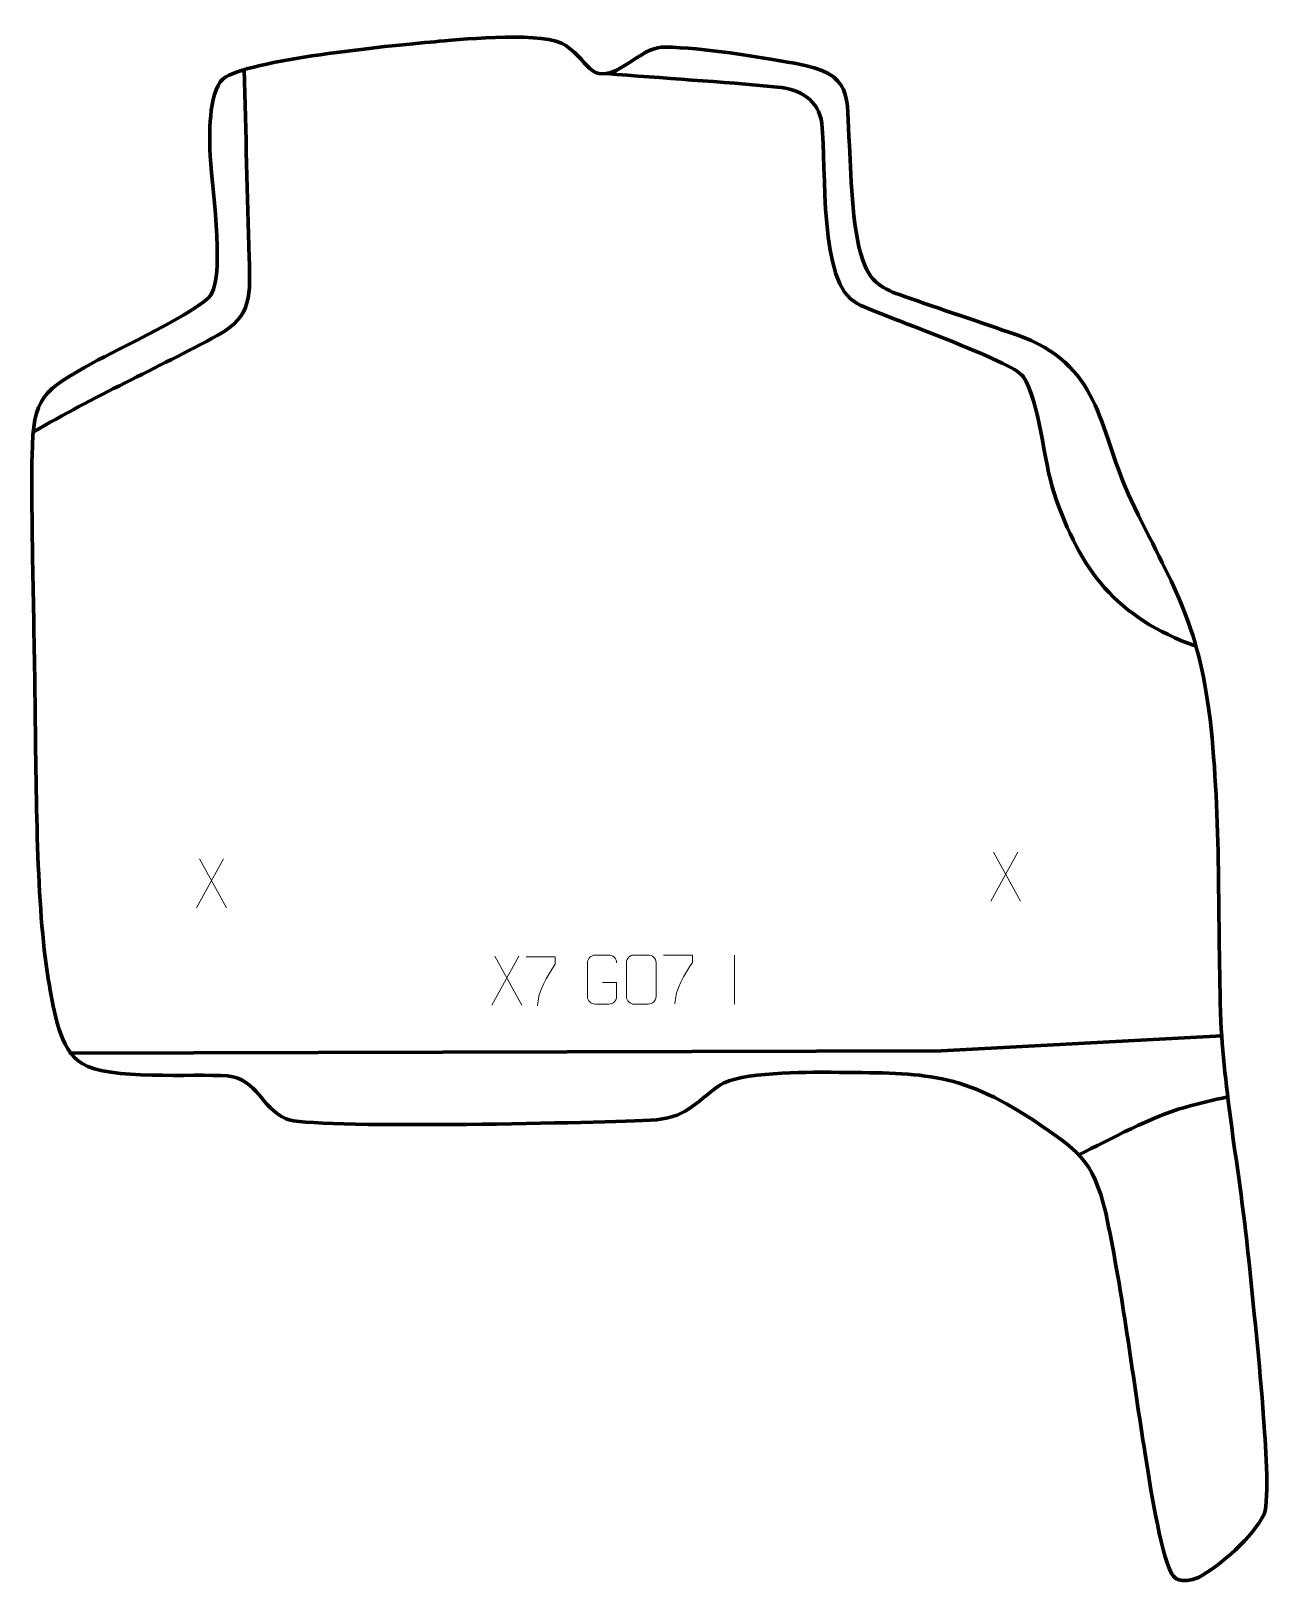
# Model space of a CAD drawing. Header units: millimetres. Extents: x 947 to 1578, y -93 to 699.
import ezdxf

# ---------------------------------------------------------------- set-up
doc = ezdxf.new("R2010")
doc.units = ezdxf.units.MM
doc.header["$MEASUREMENT"] = 0
doc.layers.add('layer 2', color=7, linetype='Continuous')
doc.layers.add('layer 3', color=7, linetype='Continuous')

msp = doc.modelspace()

# ---------------------------------------------------------------- linework, layer by layer
at = {"layer": 'layer 2', "color": 142, "lineweight": 158}
for points, knots in [([(947.8002, 494.2564), (978.7202, 512.2731), (1010.5362, 526.6978), (1041.9621, 543.5798), (1041.9621, 543.5798), (1059.6976, 553.1073), (1058.416, 565.1189), (1057.8609, 582.9463), (1057.8609, 582.9463), (1056.9159, 614.8957), (1056.1775, 646.8364), (1055.3643, 678.7893)], [0, 0, 0, 0, 0.25, 0.25, 0.25, 0.25, 0.5, 0.5, 0.5, 0.5, 1, 1, 1, 1]), ([(1239.7724, 676.872), (1268.753, 674.6018), (1298.3388, 672.7807), (1327.2071, 670.0658), (1327.2071, 670.0658), (1338.3268, 669.02), (1348.32, 663.4256), (1349.7475, 651.4615), (1349.7475, 651.4615), (1352.3091, 628.6517), (1347.9014, 569.2919), (1367.7518, 559.7116), (1367.7518, 559.7116), (1383.7808, 551.9757), (1447.101, 530.4076), (1452.4206, 522.4881), (1452.4206, 522.4881), (1460.8687, 509.911), (1462.6209, 479.6213), (1468.1768, 463.0889), (1468.1768, 463.0889), (1481.4713, 423.5287), (1499.8459, 399.7499), (1540.5049, 385.0556)], [0, 0, 0, 0, 0.14285714, 0.14285714, 0.14285714, 0.14285714, 0.28571429, 0.28571429, 0.28571429, 0.28571429, 0.42857143, 0.42857143, 0.42857143, 0.42857143, 0.57142857, 0.57142857, 0.57142857, 0.57142857, 0.71428571, 0.71428571, 0.71428571, 0.71428571, 1, 1, 1, 1]), ([(1553.6136, 186.5733), (1553.6136, 186.5733), (1410.6493, 178.9034), (1410.6493, 178.9034), (1410.6493, 178.9034), (1410.6493, 178.9034), (965.884, 177.7127), (965.884, 177.7127)], [0, 0, 0, 0, 0.33333333, 0.33333333, 0.33333333, 0.33333333, 1, 1, 1, 1]), ([(1480.713, 125.9384), (1497.2203, 133.9518), (1517.4143, 145.3244), (1534.7229, 150.0883), (1534.7229, 150.0883), (1541.9883, 152.0879), (1549.3522, 153.7089), (1556.6583, 155.5506)], [0, 0, 0, 0, 0.33333333, 0.33333333, 0.33333333, 0.33333333, 1, 1, 1, 1])]:
    msp.add_open_spline(points, degree=3, knots=knots, dxfattribs=at)
at = {"layer": 'layer 3', "color": 242, "lineweight": 158}
msp.add_open_spline([(1154.7881, 693.3461), (1168.5132, 694.5165), (1208.8569, 698.5805), (1219.3679, 691.1939), (1219.3679, 691.1939), (1232.6022, 681.8936), (1231.7744, 669.3208), (1251.3034, 682.2835), (1251.3034, 682.2835), (1261.3354, 688.9425), (1264.2923, 690.4413), (1270.1567, 690.3846), (1270.1567, 690.3846), (1288.8521, 690.2041), (1317.3378, 685.4217), (1335.9176, 682.1479), (1335.9176, 682.1479), (1366.6898, 676.6285), (1362.1434, 666.0999), (1363.7985, 640.1834), (1363.7985, 640.1834), (1364.9006, 622.7908), (1365.0811, 594.1226), (1371.8176, 578.7666), (1371.8176, 578.7666), (1376.5157, 568.057), (1384.4437, 565.9763), (1394.8957, 562.2912), (1394.8957, 562.2912), (1414.1034, 555.5515), (1433.6034, 549.271), (1452.7285, 542.4361), (1452.7285, 542.4361), (1493.1784, 526.1749), (1490.8708, 494.2993), (1507.3576, 459.5793), (1507.3576, 459.5793), (1528.5302, 415.9321), (1541.4544, 398.3223), (1547.6791, 347.9643), (1547.6791, 347.9643), (1553.4181, 296.1121), (1551.3469, 245.5613), (1553.1814, 193.7361), (1553.1814, 193.7361), (1555.1917, 154.7536), (1563.0045, 115.3751), (1566.9775, 76.2888), (1566.9775, 76.2888), (1569.7958, 48.4577), (1572.9687, 19.6433), (1574.9189, -8.1956), (1574.9189, -8.1956), (1575.5954, -17.8829), (1578.1804, -49.641), (1575.1743, -57.1237), (1575.1743, -57.1237), (1569.7219, -68.6577), (1552.8684, -83.5625), (1541.7276, -89.4292), (1541.7276, -89.4292), (1532.8156, -92.7569), (1529.0878, -90.6148), (1527.0763, -85.6367), (1527.0763, -85.6367), (1520.985, -70.0093), (1516.1731, -36.6441), (1513.4495, -19.426), (1513.4495, -19.426), (1507.4849, 18.8115), (1502.5158, 58.6153), (1494.4978, 96.3572), (1494.4978, 96.3572), (1487.7659, 124.0834), (1480.1751, 128.014), (1457.6858, 143.5124), (1457.6858, 143.5124), (1418.7274, 169.1909), (1399.3165, 167.4047), (1354.5485, 167.9601), (1354.5485, 167.9601), (1341.8249, 168.0629), (1307.6406, 168.1163), (1297.8047, 161.488), (1297.8047, 161.488), (1284.3446, 152.0501), (1280.8731, 144.4023), (1262.1368, 143.5742), (1262.1368, 143.5742), (1227.5239, 142.0442), (1089.2532, 139.0148), (1076.6522, 144.1912), (1076.6522, 144.1912), (1063.609, 150.3293), (1062.4355, 164.2131), (1046.8074, 166.143), (1046.8074, 166.143), (1029.1831, 167.3517), (986.1364, 163.9355), (972.7276, 172.3749), (972.7276, 172.3749), (961.0105, 179.7495), (958.3852, 199.3246), (956.0538, 212.2274), (956.0538, 212.2274), (949.5428, 248.261), (949.396, 303.7115), (948.7457, 356.9656), (948.7457, 356.9656), (948.1753, 403.6827), (946.6989, 448.2832), (947.2143, 482.3805), (947.2143, 482.3805), (947.6695, 512.5001), (952.955, 515.3924), (978.5008, 529.7134), (978.5008, 529.7134), (989.7386, 535.8585), (1033.3038, 556.1402), (1038.5584, 564.3916), (1038.5584, 564.3916), (1045.5911, 576.9127), (1038.3893, 621.389), (1037.8429, 638.456), (1037.8429, 638.456), (1037.5654, 647.1251), (1037.3696, 670.3691), (1045.9731, 675.2474), (1045.9731, 675.2474), (1062.4849, 684.6098), (1132.5218, 691.4574), (1154.7881, 693.3461)], degree=3, knots=[0, 0, 0, 0, 0.02941176, 0.02941176, 0.02941176, 0.02941176, 0.05882353, 0.05882353, 0.05882353, 0.05882353, 0.08823529, 0.08823529, 0.08823529, 0.08823529, 0.11764706, 0.11764706, 0.11764706, 0.11764706, 0.14705882, 0.14705882, 0.14705882, 0.14705882, 0.17647059, 0.17647059, 0.17647059, 0.17647059, 0.20588235, 0.20588235, 0.20588235, 0.20588235, 0.23529412, 0.23529412, 0.23529412, 0.23529412, 0.26470588, 0.26470588, 0.26470588, 0.26470588, 0.29411765, 0.29411765, 0.29411765, 0.29411765, 0.32352941, 0.32352941, 0.32352941, 0.32352941, 0.35294118, 0.35294118, 0.35294118, 0.35294118, 0.38235294, 0.38235294, 0.38235294, 0.38235294, 0.41176471, 0.41176471, 0.41176471, 0.41176471, 0.44117647, 0.44117647, 0.44117647, 0.44117647, 0.47058824, 0.47058824, 0.47058824, 0.47058824, 0.5, 0.5, 0.5, 0.5, 0.52941176, 0.52941176, 0.52941176, 0.52941176, 0.55882353, 0.55882353, 0.55882353, 0.55882353, 0.58823529, 0.58823529, 0.58823529, 0.58823529, 0.61764706, 0.61764706, 0.61764706, 0.61764706, 0.64705882, 0.64705882, 0.64705882, 0.64705882, 0.67647059, 0.67647059, 0.67647059, 0.67647059, 0.70588235, 0.70588235, 0.70588235, 0.70588235, 0.73529412, 0.73529412, 0.73529412, 0.73529412, 0.76470588, 0.76470588, 0.76470588, 0.76470588, 0.79411765, 0.79411765, 0.79411765, 0.79411765, 0.82352941, 0.82352941, 0.82352941, 0.82352941, 0.85294118, 0.85294118, 0.85294118, 0.85294118, 0.88235294, 0.88235294, 0.88235294, 0.88235294, 0.91176471, 0.91176471, 0.91176471, 0.91176471, 0.94117647, 0.94117647, 0.94117647, 0.94117647, 1, 1, 1, 1], dxfattribs=at)
at = {"layer": 'layer 3', "color": 250, "lineweight": 9}
for points in [[(1449.6001, 280.1472), (1449.6001, 280.1472), (1435.8595, 255.2514), (1435.8595, 255.2514)], [(1437.3141, 280.1472), (1437.3141, 280.1472), (1451.0547, 255.1937), (1451.0547, 255.1937)], [(1044.854, 276.7076), (1044.854, 276.7076), (1031.1134, 251.8118), (1031.1134, 251.8118)], [(1032.568, 276.7076), (1032.568, 276.7076), (1046.3086, 251.7541), (1046.3086, 251.7541)], [(1195.3425, 227.0896), (1195.3425, 227.0896), (1181.6019, 202.1938), (1181.6019, 202.1938)], [(1183.0565, 227.0896), (1183.0565, 227.0896), (1196.7971, 202.1361), (1196.7971, 202.1361)], [(1305.1856, 227.7401), (1305.1856, 227.7401), (1305.1856, 202.766), (1305.1856, 202.766)]]:
    msp.add_open_spline(points, degree=3, dxfattribs=at)
for points, knots in [([(1199.0097, 226.7427), (1199.0097, 226.7427), (1213.8258, 226.7427), (1213.8258, 226.7427), (1213.8258, 226.7427), (1213.8255, 225.4931), (1213.8255, 224.2435), (1213.8258, 222.9937), (1213.8258, 222.9937), (1209.8314, 216.9966), (1204.9162, 209.163), (1204.9162, 201.7842)], [0, 0, 0, 0, 0.25, 0.25, 0.25, 0.25, 0.5, 0.5, 0.5, 0.5, 1, 1, 1, 1]), ([(1237.9813, 213.7238), (1237.9813, 213.7238), (1245.1494, 213.7238), (1245.1494, 213.7238), (1245.1494, 213.7238), (1245.1494, 213.7238), (1245.1494, 206.5557), (1245.1494, 206.5557), (1245.1494, 206.5557), (1245.0097, 204.2323), (1243.3325, 202.7527), (1241.1847, 202.7419), (1241.1847, 202.7419), (1238.8529, 202.7423), (1236.5209, 202.7423), (1234.1894, 202.7419), (1234.1894, 202.7419), (1232.2645, 202.6365), (1230.2923, 204.521), (1230.3035, 206.5383), (1230.3035, 206.5383), (1230.3039, 212.3084), (1230.3039, 218.0781), (1230.3035, 223.8474), (1230.3035, 223.8474), (1230.3077, 225.9855), (1232.0545, 227.7047), (1234.2068, 227.6913), (1234.2068, 227.6913), (1236.5325, 227.6913), (1238.8586, 227.6913), (1241.1847, 227.6913), (1241.1847, 227.6913), (1243.1314, 227.7267), (1245.1228, 226.2352), (1245.1494, 223.7975)], [0, 0, 0, 0, 0.1, 0.1, 0.1, 0.1, 0.2, 0.2, 0.2, 0.2, 0.3, 0.3, 0.3, 0.3, 0.4, 0.4, 0.4, 0.4, 0.5, 0.5, 0.5, 0.5, 0.6, 0.6, 0.6, 0.6, 0.7, 0.7, 0.7, 0.7, 0.8, 0.8, 0.8, 0.8, 1, 1, 1, 1]), ([(1254.1457, 227.7141), (1256.5118, 227.7141), (1258.8783, 227.7141), (1261.2448, 227.7141), (1261.2448, 227.7141), (1263.2253, 227.7497), (1265.2513, 226.2554), (1265.2784, 223.8133), (1265.2784, 223.8133), (1265.278, 218.0559), (1265.278, 212.2981), (1265.2784, 206.5399), (1265.2784, 206.5399), (1265.1363, 204.2123), (1263.4299, 202.73), (1261.2448, 202.7192), (1261.2448, 202.7192), (1258.8724, 202.7196), (1256.5, 202.7196), (1254.128, 202.7192), (1254.128, 202.7192), (1252.1695, 202.6136), (1250.1631, 204.5015), (1250.1745, 206.5225), (1250.1745, 206.5225), (1250.1749, 212.3031), (1250.1749, 218.0834), (1250.1745, 223.8632), (1250.1745, 223.8632), (1250.1788, 226.0052), (1251.9559, 227.7277), (1254.1457, 227.7141)], [0, 0, 0, 0, 0.11111111, 0.11111111, 0.11111111, 0.11111111, 0.22222222, 0.22222222, 0.22222222, 0.22222222, 0.33333333, 0.33333333, 0.33333333, 0.33333333, 0.44444444, 0.44444444, 0.44444444, 0.44444444, 0.55555556, 0.55555556, 0.55555556, 0.55555556, 0.66666667, 0.66666667, 0.66666667, 0.66666667, 0.77777778, 0.77777778, 0.77777778, 0.77777778, 1, 1, 1, 1]), ([(1269.0097, 227.7427), (1269.0097, 227.7427), (1283.8258, 227.7427), (1283.8258, 227.7427), (1283.8258, 227.7427), (1283.8255, 226.4931), (1283.8255, 225.2435), (1283.8258, 223.9937), (1283.8258, 223.9937), (1279.8314, 217.9966), (1274.9162, 210.163), (1274.9162, 202.7842)], [0, 0, 0, 0, 0.25, 0.25, 0.25, 0.25, 0.5, 0.5, 0.5, 0.5, 1, 1, 1, 1])]:
    msp.add_open_spline(points, degree=3, knots=knots, dxfattribs=at)

doc.saveas('drawing.dxf')
